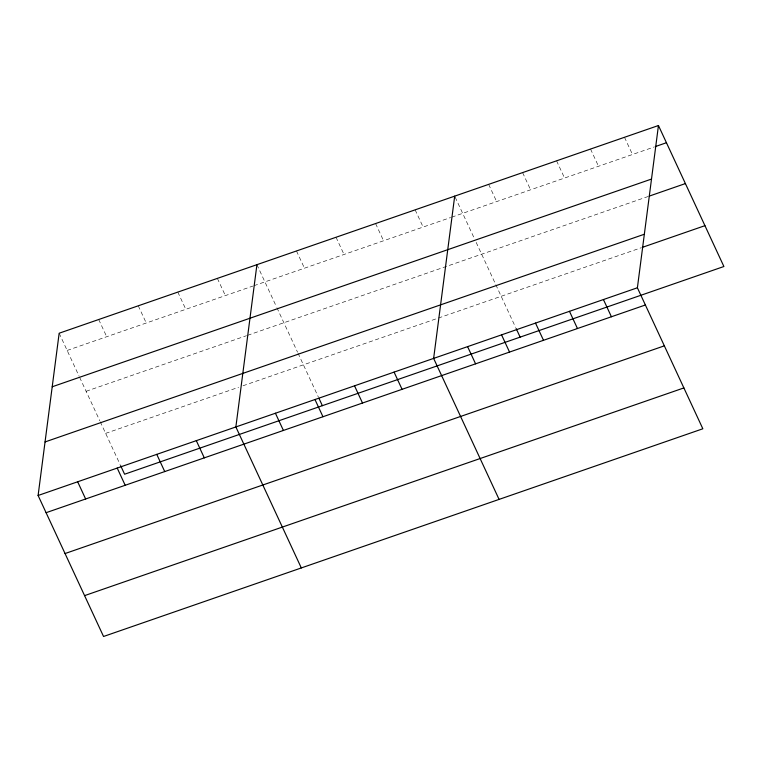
<?xml version="1.0" encoding="UTF-8"?>
<svg xmlns="http://www.w3.org/2000/svg" width="762" height="762" viewBox="0 0 762 762"><rect width="100%" height="100%" fill="white"/><g stroke="black" fill="none" stroke-linecap="round" stroke-linejoin="round"><path stroke-width="0.57" stroke-dasharray="3.81 2.86" d="M67.151 350.434L252.832 286.083M253.927 285.702L450.599 217.541M451.695 217.16L654.387 146.904M86.106 391.287L246.517 335.69M247.621 335.309L648.157 196.491M105.642 433.368L238.592 387.296M242.983 385.772L641.404 247.688M624.497 137.293L632.479 154.495M590.531 149.057L598.522 166.268M556.574 160.83L564.566 178.041M522.608 172.603L530.6 189.814M488.652 184.366L496.643 201.578M455.19 197.215L474.155 238.077M476.155 242.373L495.319 283.655M495.805 284.712L515.645 327.46M415.138 209.845L423.129 227.057M375.59 223.552L383.572 240.763M336.032 237.268L344.024 254.479M296.475 250.974L304.467 268.186M256.927 264.681L276.387 306.619M276.892 307.696L297.551 352.206M298.037 353.254L318.383 397.078M217.37 278.387L225.362 295.599M177.822 292.103L185.804 309.305M138.265 305.81L146.256 323.021M98.708 319.516L106.699 336.728M59.16 333.223L79.124 376.238M79.619 377.314L99.784 420.748M100.27 421.796L120.12 464.544"/><path stroke-width="1.14" d="M658.454 125.52L637.394 287.779L702.84 428.777L103.546 636.48L38.1 495.491L59.16 333.223L658.454 125.52L723.9 266.51L124.606 474.221L120.615 465.62M256.927 264.681L235.868 426.939L301.314 567.938M454.695 196.139L433.635 358.397L499.081 499.396M655.482 146.523L666.445 142.732M52.207 386.772L651.5 179.07M649.253 196.11L685.4 183.575M45.053 441.941L644.347 234.239M642.499 247.307L704.936 225.666M38.1 495.491L637.394 287.779M46.091 512.693L645.385 304.99M65.046 553.545L664.34 345.843M84.582 595.627L683.876 387.925M603.437 299.552L611.419 316.763M569.471 311.325L577.463 328.527M535.515 323.088L543.506 340.3M516.15 328.536L520.141 337.137M501.558 334.861L509.54 352.073M467.592 346.634L475.583 363.845M394.078 372.113L402.069 389.315M354.53 385.82L362.512 403.031M318.878 398.155L322.374 405.679M314.973 399.526L322.964 416.738M275.425 413.233L283.407 430.444M196.31 440.655L204.302 457.867M156.762 454.362L164.744 471.573M117.205 468.068L125.197 485.28M77.657 481.775L85.639 498.986"/></g></svg>
